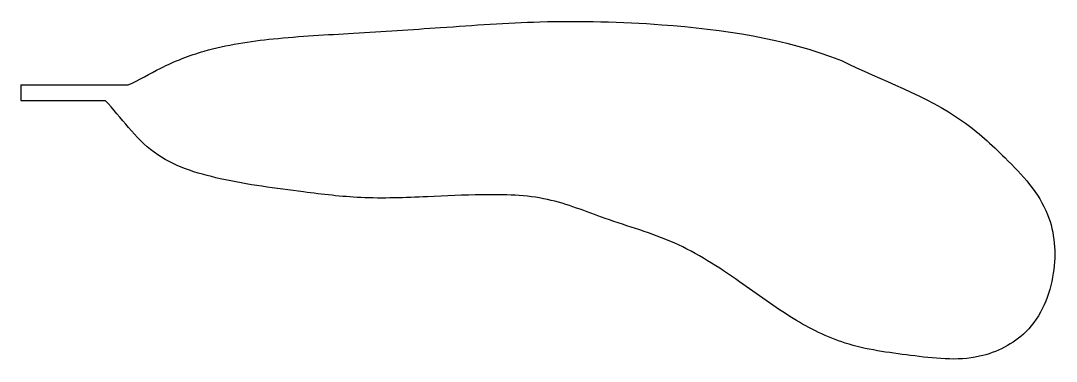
# Model space of a CAD drawing. Header units: millimetres. Extents: x -10 to 125, y -35 to 9.
import ezdxf

# ---------------------------------------------------------------- set-up
doc = ezdxf.new("R2010")
doc.units = ezdxf.units.MM

msp = doc.modelspace()

# ---------------------------------------------------------------- linework, layer by layer
at = {"color": 7, "linetype": 'Continuous', "lineweight": 25}
for p, q in [((-10, 1.01), (3.98, 1.01)), ((-10, 1.01), (-10, -1.01)), ((-10, -1.01), (1, -1.01))]:
    msp.add_line(p, q, dxfattribs=at)
for points, knots in [([(3.98, 1.01), (5.44, 1.64), (8.56, 3.52), (14.81, 5.96), (23.35, 7.21), (33.66, 7.74), (45.24, 8.51), (58.61, 9.49), (76.22, 9.05), (89.45, 7.1), (96.93, 4.18)], [0.0415659, 0.0415659, 0.0415659, 0.0415659, 0.0900267, 0.1516452, 0.2441403, 0.3504357, 0.4654431, 0.5966369, 0.7575989, 1, 1, 1, 1]), ([(96.93, 4.18), (102.12, 1.59), (110.37, -1.14), (118.74, -8.84), (124.48, -15.03), (125.14, -23.88), (122.03, -31.44), (114.29, -35.33), (106.02, -34.27), (97.68, -33.22), (90.22, -29.46), (83.33, -24.32), (75.43, -19.18), (66.61, -16.76), (58.55, -13.38), (50.57, -13.23), (42.48, -13.59), (34.69, -13.93), (25.67, -12.8), (16.59, -11.65), (6.74, -8.65), (3.11, -3.26), (1, -1.01)], [0, 0, 0, 0, 0.0974643, 0.1379995, 0.1890529, 0.2314542, 0.2780469, 0.3158065, 0.3655031, 0.4132986, 0.4547103, 0.5017238, 0.5563591, 0.6091088, 0.652642, 0.6999075, 0.7394122, 0.7873673, 0.8287899, 0.8894459, 0.9407663, 0.9920526, 0.9920526, 0.9920526, 0.9920526])]:
    msp.add_open_spline(points, degree=3, knots=knots, dxfattribs=at)

doc.saveas('drawing.dxf')
